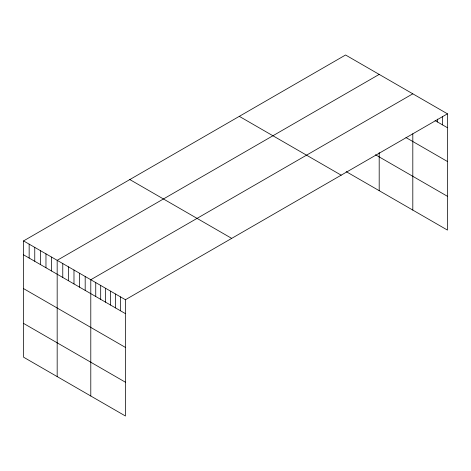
<?xml version="1.0" encoding="UTF-8"?>
<svg xmlns="http://www.w3.org/2000/svg" width="471" height="471" viewBox="0 0 471 471"><rect width="100%" height="100%" fill="white"/><g stroke="black" fill="none" stroke-linecap="round" stroke-linejoin="round"><path stroke-width="0.71" d="M447.45 113.817L125.433 299.733L125.433 416.005L23.55 357.183L23.55 240.911L345.567 54.995L447.45 113.817L447.45 230.089L346.191 171.627M379.19 74.406L57.174 260.322L57.174 376.594M412.808 93.817L90.791 279.733L90.791 396.005M435.08 120.582L447.45 127.723M405.961 137.55L447.45 161.506M375.452 154.741L447.45 196.307M239.303 116.349L341.187 175.171M129.813 179.557L231.697 238.379M23.55 240.911L125.433 299.733M23.55 254.817L125.433 313.639M23.55 288.599L125.433 347.421M23.55 323.4L125.433 382.222M442.499 116.814L442.499 124.868M437.553 119.081L437.553 122.007M412.808 133.764L412.808 210.09M379.19 152.545L379.19 190.678M120.482 296.877L120.482 310.783M115.536 294.016L115.536 307.922M110.585 291.16L110.585 305.067M105.639 288.305L105.639 302.211M100.688 285.444L100.688 299.35M95.743 282.588L95.743 296.495M85.186 276.495L85.186 290.401M79.587 273.262L79.587 287.169M73.982 270.024L73.982 283.931M68.377 266.792L68.377 280.698M62.773 263.554L62.773 277.46M51.569 257.084L51.569 270.99M45.964 253.851L45.964 267.758M40.359 250.613L40.359 264.519M34.76 247.381L34.76 261.287M29.155 244.143L29.155 258.049"/></g></svg>
